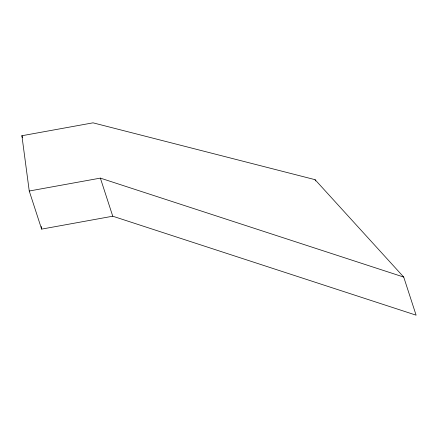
<?xml version="1.0" encoding="UTF-8"?>
<svg xmlns="http://www.w3.org/2000/svg" width="438" height="438" viewBox="0 0 438 438"><rect width="100%" height="100%" fill="white"/><g stroke="black" fill="none" stroke-linecap="round" stroke-linejoin="round"><path stroke-width="0.66" d="M21.9 135.736L93.026 122.832L315.059 179.673L403.721 277.068L416.1 315.168L112.752 216.213L41.626 229.118L29.247 191.017L21.9 135.736L22.53 137.674M29.247 191.017L100.373 178.113L403.721 277.068M315.059 179.673L315.48 180.965M100.373 178.113L112.752 216.213M41.271 226.419L41.626 229.118"/></g></svg>
